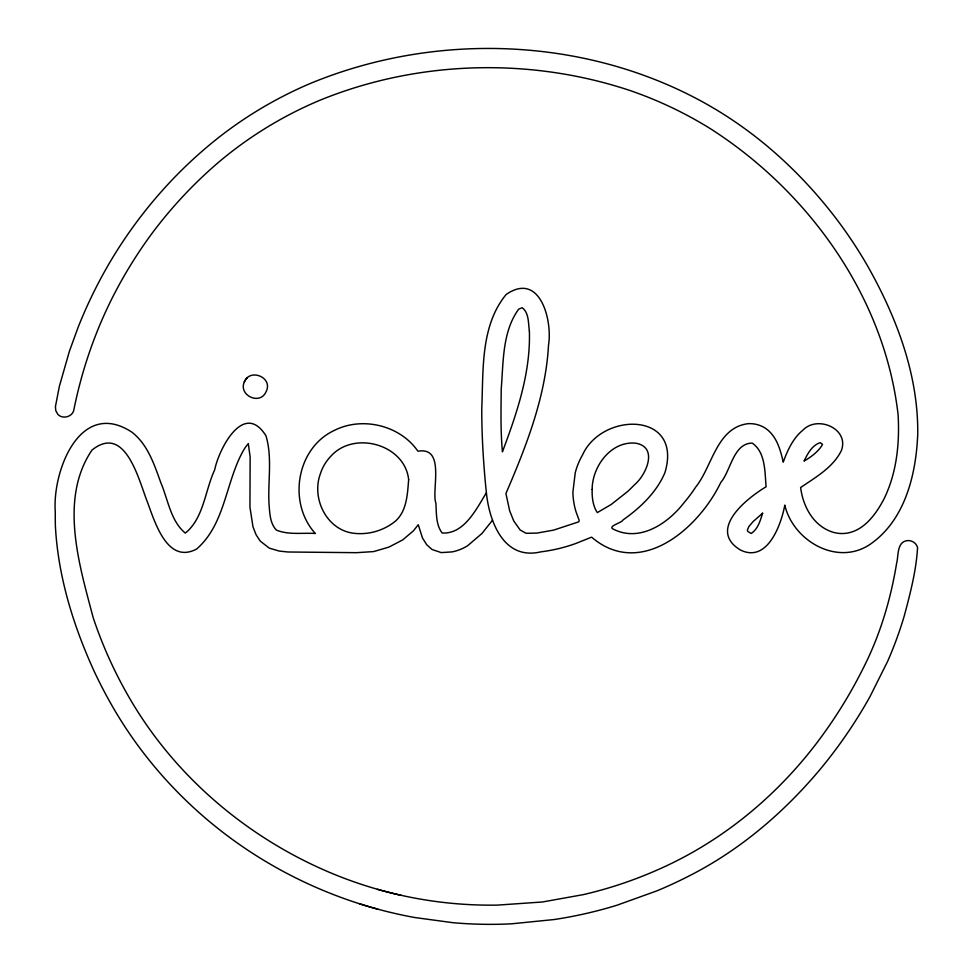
<?xml version="1.0" encoding="UTF-8"?>
<svg xmlns="http://www.w3.org/2000/svg" width="973" height="973" viewBox="0 0 973 973"><rect width="100%" height="100%" fill="white"/><g stroke="black" fill="none" stroke-linecap="round" stroke-linejoin="round"><path stroke-width="1.46" d="M244.32 382C238.251 395.196 259.961 405.692 266.03 391.815C273.632 377.463 249.757 367.709 244.32 382A11.53 11.53 0 0 1 247.434 377.694M486.378 492.812C489.395 522.002 503.953 560.63 540.806 551.861A163.379 163.379 0 0 0 575.712 543.518L591.596 537.157C640.465 579.093 698.614 528.582 720.738 482.535C730.772 470.859 733.289 443.311 752.19 443.08C765.69 452.275 764.766 472.112 766.104 486.78C746.473 498.468 707.152 529.908 740.453 550.025C767.965 563.574 781.587 522.988 784.785 505.109C793.238 541.122 837.717 566.7 870.47 544.077C905.243 519.862 916.128 474.167 917.734 434.128C918.415 373.948 896.072 315.994 866.688 264.364A452.627 452.627 0 0 0 838.179 221.26C817.539 193.761 793.859 168.536 767.539 146.4A412.832 412.832 0 0 0 716.992 110.168C595.938 37.169 439.954 29.749 310.156 83.532A407.322 407.322 0 0 0 263.537 106.994A408.052 408.052 0 0 0 220.239 136.281C176.964 170.02 140.221 211.932 111.895 258.903A466.031 466.031 0 0 0 78.047 327.5L69.351 351.435L59.353 386.366L55.425 406.629L55.777 410.63L57.784 414.255A8.635 8.635 0 0 0 63.026 417.003C67.842 417.697 73.462 414.498 73.936 409.353C82.085 369.144 95.609 330.066 114.473 293.615A449.708 449.708 0 0 1 152.566 232.644C172.33 206.325 194.989 182.206 220.129 160.959A391.535 391.535 0 0 1 320.032 100.207C417.721 60.314 529.847 57.164 629.884 90.477A395.622 395.622 0 0 1 710.545 128.789C808.904 191.742 884.737 297.324 898.103 414.826C899.733 443.226 896.753 472.513 884.262 498.407C875.968 514.474 862.735 532.924 842.861 533.532A31.695 31.695 0 0 1 829.069 530.771C812.005 523.462 802.871 505.182 800.621 487.534C815.629 477.257 832.949 467.575 841.341 450.657C849.66 428.825 817.454 414.766 802.822 430.248C792.922 438.191 787.121 451.217 783.241 462.199C780.346 449.295 776.308 434.822 764.243 427.512A29.02 29.02 0 0 0 748.188 423.669C716.517 427.512 712.418 466.395 695.683 487.096A154.306 154.306 0 0 1 683.8 502.968C668.001 523.389 640.222 542.168 614.133 529.543C605.826 526.454 622.197 522.866 622.988 519.959C640.295 507.772 656.507 492.484 664.912 472.696C683.35 411.348 602.141 411.482 582.572 454.877A71.09 71.09 0 0 0 575.238 472.732L572.902 492.119A70.348 70.348 0 0 0 576.028 511.786L579.203 520.421L578.728 521.844L553.746 530.078L537.023 533.095L526.101 533.301L520.154 529.993L513.72 520.908L509.657 510.789L505.924 493.53C526.223 446.266 545.683 397.02 548.517 345.099C552.603 320.628 540.137 271.029 506.179 294.454C480.334 325.76 483.435 370.105 481.769 408.563C481.72 436.707 483.508 464.839 486.378 492.812C476.344 508.94 464.303 534.299 442.156 533.022C435.758 524.69 436.524 513.16 435.904 503.211C431.246 490.757 445.78 446.704 418.329 451.168L417.721 450.949C399.891 425.286 362.357 416.286 334.53 430.321C296.279 447.945 287.534 503.041 315.325 533.484C302.445 532.657 288.519 535.114 276.356 530.078C270.068 523.486 269.801 513.562 269.095 504.975C267.575 482.024 272.647 458.222 265.97 435.819C243.797 400.207 218.779 449.198 214.692 469.85C205.06 490.295 203.819 518.232 185.308 533.107C170.652 521.017 168.122 499.842 160.934 482.997C154.293 464.656 147.884 444.576 131.89 432.17C79.895 398.066 52.116 471.601 55.291 512.187A434.505 434.505 0 0 0 55.364 525.7C58.027 576.503 73.401 626.004 94.503 672.027A474.447 474.447 0 0 0 112.795 707.006C147.495 767.174 197.337 818.378 255.996 855.486A447.519 447.519 0 0 0 377.852 909.183M492.496 520.239L481.951 533.484L467.587 545.768A47.799 47.799 0 0 1 452.165 551.898L441.219 552.591L432.048 549.502L426.697 544.722L422.477 537.996L418.256 524.702L413.476 530.796L402.664 539.93L388.872 547.118L373.644 551.582L356.592 552.676L287.984 551.995L279.348 551.083L269.339 548.176L260.192 541.061L256.057 534.724L252.98 526.807L249.939 507.091L250.146 457.079L248.297 443.566L245.318 447.385A72.209 72.209 0 0 0 242.228 452.627C225.578 483.861 224.666 524.69 196.692 548.979C167.356 564.729 154.865 522.051 147.361 501.873C138.92 480.674 125.493 423.146 91.985 450.073C58.672 499.258 79.591 565.848 93.14 617.539A430.553 430.553 0 0 0 127.998 695.452C173.462 775.311 246.911 837.777 331.416 873.17A416.468 416.468 0 0 0 400.998 895.269M377.451 889.286A412.795 412.795 0 0 0 497.519 905.109L542.472 901.983L583.386 894.613A416.347 416.347 0 0 0 657.93 869.692C725.42 840.1 783.289 790.818 825.7 730.796A470.92 470.92 0 0 0 863.027 668.597C879.872 635.661 890.599 599.964 896.571 563.537C898.651 555.984 896.607 541.949 907.262 540.611C911.798 540.088 916.408 543.104 917.575 547.544C916.225 570.616 910.314 593.275 904.367 615.532A384.201 384.201 0 0 1 887.607 661.397L869.971 696.656A479.969 479.969 0 0 1 819.521 770.081C785.77 810.156 745.586 845.172 699.538 870.434A456.641 456.641 0 0 1 657.128 890.782L616.602 905.352A436.33 436.33 0 0 1 554.002 919.558L511.543 923.815A419.302 419.302 0 0 1 452.433 922.635L414.887 917.539A439.905 439.905 0 0 1 359.609 903.795M529.373 330.917C530.747 372.817 516.931 413.099 502.433 451.825C500.487 430.978 501.034 409.876 501.229 388.945C503.442 362.187 502.202 331.781 518.67 309.171L522.16 307.699C529.093 312.625 528.217 323.34 529.373 330.917M592.156 489.48C591.888 497.325 592.934 506.057 597.3 512.613L611.166 504.501L627.804 491.389A241.109 241.109 0 0 0 634.445 484.809C646.096 475.165 658.612 447.325 635.989 443.238C611.202 440.477 592.107 466.468 592.156 489.48M408.66 479.653C407.456 493.943 406.909 511.056 395.33 521.224C383.982 530.443 369.095 534.882 354.573 533.362C327.208 530.759 311.348 499.052 320.166 474.398A45.026 45.026 0 0 1 330.711 456.373C353.88 430.151 404.902 444.296 408.66 479.653M804.197 460.886C809.828 457.955 818.974 451.29 822.538 444.369L820.227 442.654C812.09 445.281 807.651 453.588 804.197 460.886M762.613 513.221C760.314 520.47 757.943 529.227 751.132 533.484L747.702 531.343L747.349 530.139L748.906 526.515L753.09 521.589L762.613 513.221"/></g></svg>
